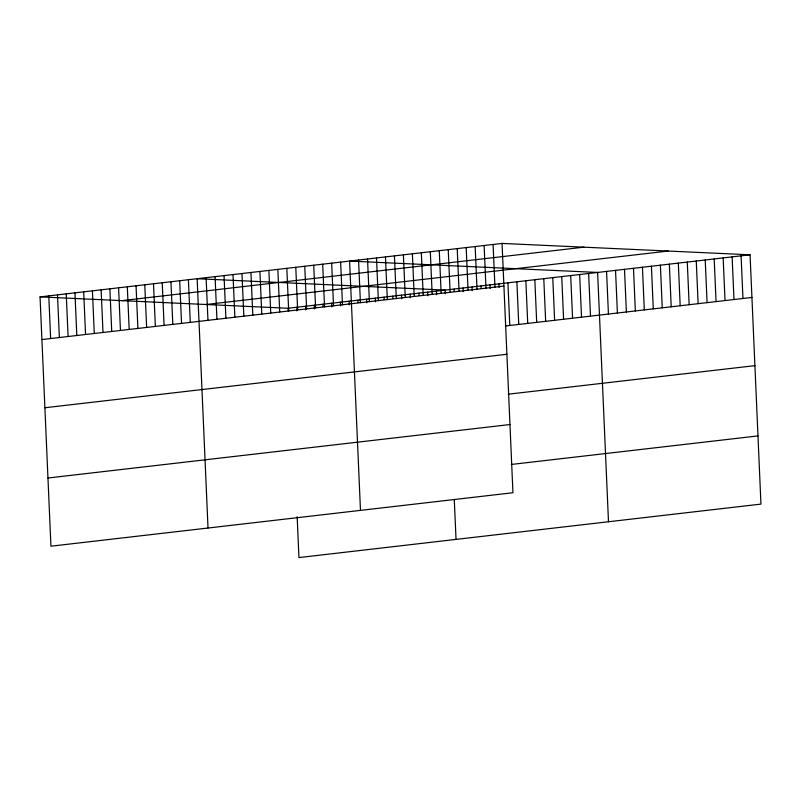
<?xml version="1.0" encoding="UTF-8"?>
<svg xmlns="http://www.w3.org/2000/svg" width="801" height="801" viewBox="0 0 801 801"><rect width="100%" height="100%" fill="white"/><g stroke="black" fill="none" stroke-linecap="round" stroke-linejoin="round"><path stroke-width="1.2" d="M502.057 243.424L512.94 492.735L50.934 546.202L40.05 296.891L502.057 243.424L750.066 254.798L760.95 504.109L298.943 557.576L297.161 516.655M121.892 300.645L583.899 247.179M206.217 304.51L668.224 251.043M40.05 296.891L288.06 308.265L750.066 254.798M41.912 339.554L503.919 286.077M505.301 325.997L751.929 297.451M44.886 407.749L506.893 354.272M508.275 394.192L754.902 365.646M47.96 478.007L509.957 424.54M511.348 464.45L757.976 435.914M741.095 255.839L742.958 298.493M732.124 256.881L733.986 299.534M723.163 257.912L725.025 300.565M714.192 258.953L716.054 301.607M705.22 259.995L707.083 302.648M696.259 261.026L698.122 303.679M687.288 262.067L689.15 304.72M678.317 263.098L680.179 305.762M669.346 264.14L671.208 306.793M660.384 265.181L662.247 307.834M651.413 266.212L653.276 308.876M642.442 267.254L644.304 309.907M633.481 268.295L635.343 310.948M624.51 269.326L626.372 311.99M615.538 270.368L617.401 313.021M606.567 271.409L608.43 314.062M608.49 521.751L597.606 272.44L349.596 261.076L360.48 510.377M588.635 273.481L590.497 316.135M579.664 274.523L581.526 317.176M570.702 275.554L572.565 318.217M561.731 276.595L563.594 319.249M552.76 277.637L554.622 320.29M543.789 278.668L545.651 321.331M534.828 279.709L536.69 322.362M525.856 280.75L527.719 323.404M516.885 281.782L518.748 324.445M507.924 282.823L509.786 325.476M498.953 283.864L499.113 287.519M493.086 244.465L494.948 287.118M489.982 284.896L490.142 288.56M484.114 245.506L485.977 288.16M481.021 285.937L481.121 288.37M475.153 246.538L477.016 289.191M472.049 286.978L472.21 290.633M466.182 247.579L468.044 290.232M463.078 288.01L463.238 291.664M457.211 248.62L459.073 291.274M454.107 289.051L454.217 291.484M448.24 249.652L450.102 292.305M445.306 293.747L445.146 290.092L197.136 278.718L208.02 528.019M454.287 499.614L456.029 539.393M439.278 250.693L441.141 293.346M436.415 291.103L436.575 294.758M430.307 251.734L432.17 294.388M427.684 292.105L427.844 295.769M421.336 252.766L423.198 295.419M418.963 293.116L419.073 295.559M412.375 253.807L414.237 296.46M410.232 294.127L410.392 297.782M403.404 254.848L405.266 297.501M401.511 295.138L401.671 298.793M394.432 255.879L396.295 298.533M392.78 296.15L392.89 298.583M385.461 256.921L387.324 299.574M384.059 297.161L384.16 299.594M376.5 257.962L378.362 300.615M375.329 298.172L375.489 301.827M367.529 258.993L369.391 301.647M366.598 299.173L366.758 302.838M358.558 260.035L360.42 302.688M357.877 300.185L357.977 302.628M349.146 301.196L349.306 304.851M340.625 262.107L342.488 304.76M340.425 302.207L340.585 305.862M331.654 263.149L333.516 305.802M331.694 303.219L331.854 306.873M322.683 264.19L324.545 306.843M322.963 304.23L323.073 306.663M313.722 265.221L315.584 307.874M314.242 305.241L314.403 308.896M304.75 266.262L306.613 308.916M305.511 306.252L305.672 309.907M295.779 267.304L297.642 309.957M296.791 307.254L296.951 310.918M286.818 268.335L288.68 310.988M288.06 308.265L288.17 310.708M277.847 269.376L279.709 312.03M268.876 270.408L270.738 313.071M259.914 271.449L261.777 314.102M250.943 272.49L252.806 315.143M241.972 273.521L243.834 316.185M233.001 274.563L234.863 317.216M224.04 275.604L225.902 318.257M215.069 276.635L216.931 319.299M206.097 277.677L207.96 320.33M188.405 279.729L190.268 322.382M179.674 280.74L181.537 323.394M170.953 281.742L172.816 324.405M162.223 282.753L164.085 325.406M153.502 283.764L155.364 326.418M144.771 284.776L146.633 327.429M136.04 285.787L137.902 328.44M127.319 286.798L129.181 329.451M118.588 287.809L120.45 330.463M109.867 288.811L111.729 331.474M101.136 289.822L102.999 332.475M92.415 290.833L94.278 333.486M83.684 291.844L85.547 334.498M74.954 292.856L76.816 335.509M66.233 293.867L68.095 336.52M57.502 294.878L59.364 337.531M48.781 295.889L50.643 338.543"/></g></svg>
